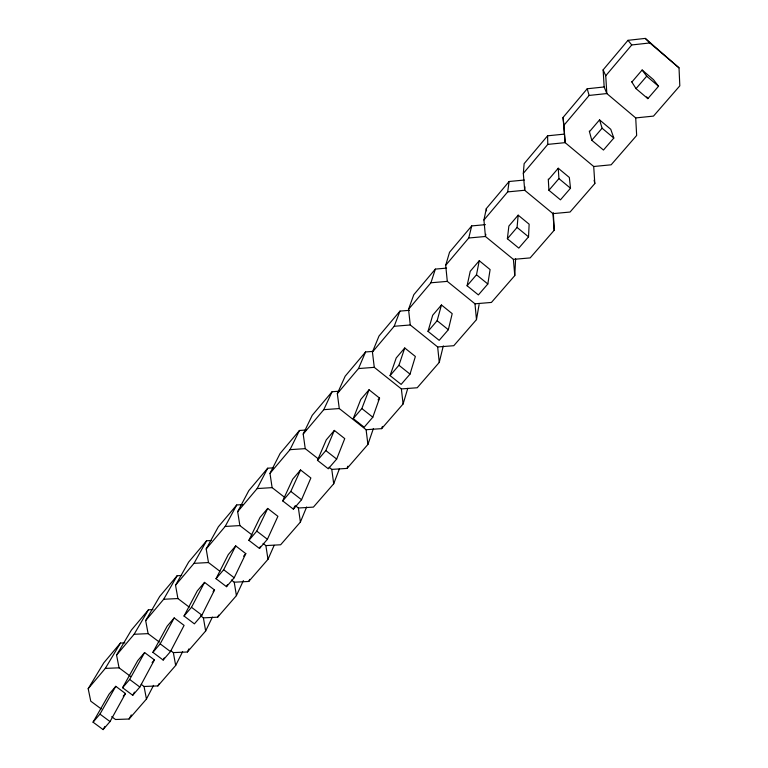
<?xml version="1.0" encoding="UTF-8"?>
<svg xmlns="http://www.w3.org/2000/svg" width="768" height="768" viewBox="0 0 768 768"><rect width="100%" height="100%" fill="white"/><g stroke="black" fill="none" stroke-linecap="round" stroke-linejoin="round"><path stroke-width="1.15" d="M528.528 236.842L529.142 224.198L518.17 215.165L508.877 226.051L507.379 238.752L518.794 248.112L528.528 236.842L517.075 227.434L518.17 215.165M524.938 186.826L524.688 190.262L552.96 213.629L570.048 212.045L594.816 183.571L593.712 166.502L565.133 142.646L563.05 117.456L587.203 88.771L604.166 86.966L606.826 93.562L635.712 117.926L653.491 116.102L679.814 85.843L679.018 67.853L645.293 38.4L627.994 40.33L603.12 69.869L604.166 86.966M479.098 304.56L476.477 319.622L453.792 345.706L437.654 346.963L410.266 324.979L408.538 309.302L430.934 282.778L447.302 281.376L474.979 303.802L491.424 302.438L514.771 275.597L515.616 258.73M553.334 212.659L554.198 230.266L530.16 257.904L513.398 259.373L485.434 236.486L483.936 220.013L507.677 191.894L524.688 190.262L523.325 173.357L524.131 163.67L547.594 135.811L564.23 134.122M507.677 191.894L509.117 181.507L524.275 180.038M487.824 283.987L490.109 269.578L479.261 260.726L470.227 271.296L467.088 285.754L478.387 294.922L487.824 283.987L476.496 274.781L479.261 260.726M485.846 234.298L485.434 236.486L468.739 238.003L445.69 265.306L447.302 281.376M483.936 220.013L486.317 208.589L509.117 181.507M448.339 329.722L452.198 313.651L441.466 304.982L432.691 315.245L428.006 331.354L439.181 340.33L448.339 329.722L437.136 320.707L441.466 304.982M407.779 388.349L403.094 403.987L381.658 428.64L366.096 429.715L339.274 408.557L337.334 393.619L358.493 368.563L374.275 367.354L401.376 388.925L417.216 387.754L439.267 362.41L443.29 345.898M468.739 238.003L471.715 225.917L485.453 224.659M445.69 265.306L449.549 252.24L471.715 225.917M410.016 374.112L415.373 356.477L404.746 347.981L396.221 357.955L390.077 375.61L401.126 384.403L410.016 374.112L398.938 365.27L404.746 347.981M430.934 282.778L435.35 269.098L446.592 268.118M381.658 428.64L382.378 426.451M329.03 467.251L331.776 469.392L347.069 468.413L367.92 444.432L373.354 428.65M372.806 417.206L379.565 398.112L369.043 389.77L360.758 399.475L353.251 418.579L364.176 427.21L372.806 417.206L361.853 408.547L369.043 389.77M408.538 309.302L413.798 294.701L435.35 269.098M347.069 468.413L347.875 466.195M374.275 367.354L372.432 352.051L394.195 326.275L399.984 311.098L409.498 310.31M295.574 505.824L298.387 508.013L313.411 507.11L333.706 483.773L339.437 468.758M336.662 459.072L344.746 438.605L334.339 430.416L326.275 439.853L317.472 460.33L328.282 468.778L336.662 459.072L325.824 450.576L334.339 430.416M372.432 352.051L379.008 336.01L399.984 311.098M263.098 543.456L265.882 545.597L280.646 544.771L300.403 522.058L306.634 506.995M301.546 499.747L310.867 477.984L300.566 469.958L292.723 479.146L282.701 500.899L293.395 509.184L301.546 499.747L290.822 491.414L300.566 469.958M358.493 368.563L365.578 351.965L372.586 351.418M293.395 509.184L294.768 506.035M231.37 580.022L234.23 582.202L248.746 581.453L267.984 559.334L274.157 545.347M337.334 393.619L345.158 376.205L365.578 351.965M248.746 581.453L249.706 579.341M267.408 539.29L277.901 516.317L267.706 508.435L260.064 517.373L248.89 540.336L259.478 548.477L267.408 539.29L256.79 531.12L267.706 508.435M259.478 548.477L260.458 546.355M318.048 458.659L305.242 448.637L303.197 434.045L323.779 409.67L332.083 391.738L338.966 391.229M200.563 615.715L203.395 617.856L217.67 617.184L236.41 595.632L243.389 580.608M217.67 617.184L218.669 615.082M303.197 434.045L312.202 415.344L332.083 391.738M234.202 577.747L245.808 553.642L235.709 545.894L228.278 554.602L216.019 578.698L226.493 586.685L234.202 577.747L223.699 569.731L235.709 545.894M226.493 586.685L227.52 584.563M170.544 650.496L173.347 652.608L187.382 651.994L205.651 630.998L212.39 617.117M284.314 497.098L272.112 487.632L269.99 473.376L290.016 449.664L299.462 430.474L306.24 430.003M187.382 651.994L188.947 648.854M201.898 615.168L214.541 589.987L204.557 582.374L197.309 590.861L184.032 616.022L194.39 623.856L201.898 615.168L191.51 607.296L204.557 582.374M141.178 684.326L144.058 686.477L157.872 685.93L175.67 665.462L182.621 651.667M269.99 473.376L280.109 453.466L299.462 430.474M157.872 685.93L158.938 683.856M251.952 534.883L239.875 525.59L237.667 511.661L257.155 488.573L267.696 468.202L273.245 467.837M111.686 716.678L115.498 719.501L129.091 719.021L146.448 699.053L153.562 685.373M170.458 651.581L184.09 625.392L174.202 617.923L167.146 626.179L152.89 652.349L163.152 660.048L170.458 651.581L160.176 643.853L174.202 617.923M163.152 660.048L164.256 657.936M129.091 719.021L131.27 714.893M237.667 511.661L248.832 490.598L267.696 468.202M139.843 687.043L154.416 659.904L144.614 652.56L137.741 660.614L122.573 687.725L132.73 695.28L139.843 687.043L129.667 679.45L144.614 652.56M219.926 571.286L208.483 562.55L206.189 548.928L225.178 526.454L236.736 504.96L242.65 504.605M132.73 695.28L134.438 692.122M206.189 548.928L218.352 526.79L236.736 504.96M110.035 721.574L125.482 693.542L115.776 686.323L109.075 694.176L93.053 722.17L103.104 729.6L110.035 721.574L99.955 714.115L115.776 686.323M103.104 729.6L104.842 726.461M189.235 607.133L177.907 598.55L175.536 585.226L194.026 563.338L206.563 540.797L211.219 540.528M175.536 585.226L188.64 562.08L206.563 540.797M159.322 642.067L148.109 633.638L145.67 620.602L163.69 599.261L177.149 575.731L181.728 575.491M145.67 620.602L159.667 596.486L177.149 575.731M130.598 676.435L119.059 667.824L116.563 655.075L134.122 634.272L148.454 609.802L152.957 609.59M116.563 655.075L131.395 630.058L148.454 609.802M101.213 708.922L90.749 701.165L88.186 688.685L105.302 668.4L120.461 643.046L124.896 642.854M88.186 688.685L103.814 662.813L120.461 643.046M523.325 173.357L547.786 144.394L547.594 135.811M547.786 144.394L565.133 142.646L563.914 125.299L589.123 95.434L606.826 93.562L605.75 75.754L603.12 69.869M605.75 75.754L631.747 44.957L649.814 42.95L679.018 67.853M548.678 179.453L558.25 168.24L569.338 177.456L570.499 188.227L560.467 199.843L548.918 190.282L548.285 179.126M589.68 131.434L599.549 119.875L610.762 129.293L613.814 138.048L603.466 150.048L591.782 140.266L589.296 131.107M631.958 81.936L642.134 70.013L653.462 79.642L658.541 86.256L647.846 98.64L636.029 88.637L631.565 81.6M93.053 722.17L99.955 714.115M122.573 687.725L129.667 679.45M152.89 652.349L160.176 643.853M184.032 616.022L191.51 607.296M216.019 578.698L223.699 569.731M248.89 540.336L256.79 531.12M282.701 500.899L290.822 491.414M317.472 460.33L325.824 450.576M353.251 418.579L361.853 408.547M390.077 375.61L398.938 365.27M428.006 331.354L437.136 320.707M467.088 285.754L476.496 274.781M507.379 238.752L517.075 227.434M548.918 190.282L558.922 178.608L558.25 168.24M591.782 140.266L602.102 128.218L599.549 119.875M636.029 88.637L646.694 76.205L642.134 70.013M123.235 696.154L125.482 693.542M152.112 662.573L154.416 659.904M213.091 591.677L214.541 589.987M243.562 556.243L245.808 553.642M378.048 399.869L379.565 398.112M593.712 166.502L611.146 164.803L636.662 135.456L635.712 117.926M394.195 326.275L410.266 324.979M323.779 409.67L339.274 408.557M290.016 449.664L305.242 448.637M257.155 488.573L272.112 487.632M225.178 526.454L239.875 525.59M194.026 563.338L208.483 562.55M163.69 599.261L177.907 598.55M134.122 634.272L148.109 633.638M105.302 668.4L119.059 667.824M558.922 178.608L570.499 188.227M602.102 128.218L613.814 138.048M646.694 76.205L658.541 86.256M645.293 38.4L649.814 42.95M627.994 40.33L631.747 44.957M646.694 96.854L647.846 98.64M587.203 88.771L589.123 95.434M594.115 180.192L594.816 183.571M144.058 686.477L146.448 699.053M173.347 652.608L175.67 665.462M203.395 617.856L205.651 630.998M234.23 582.202L236.41 595.632M265.882 545.597L267.984 559.334M298.387 508.013L300.403 522.058M331.776 469.392L333.706 483.773M366.096 429.715L367.92 444.432M401.376 388.925L403.094 403.987M563.05 117.456L563.914 125.299M437.654 346.963L439.267 362.41M474.979 303.802L476.477 319.622M486.317 208.589L486.518 210.854M513.398 259.373L514.771 275.597M552.96 213.629L554.198 230.266"/></g></svg>
